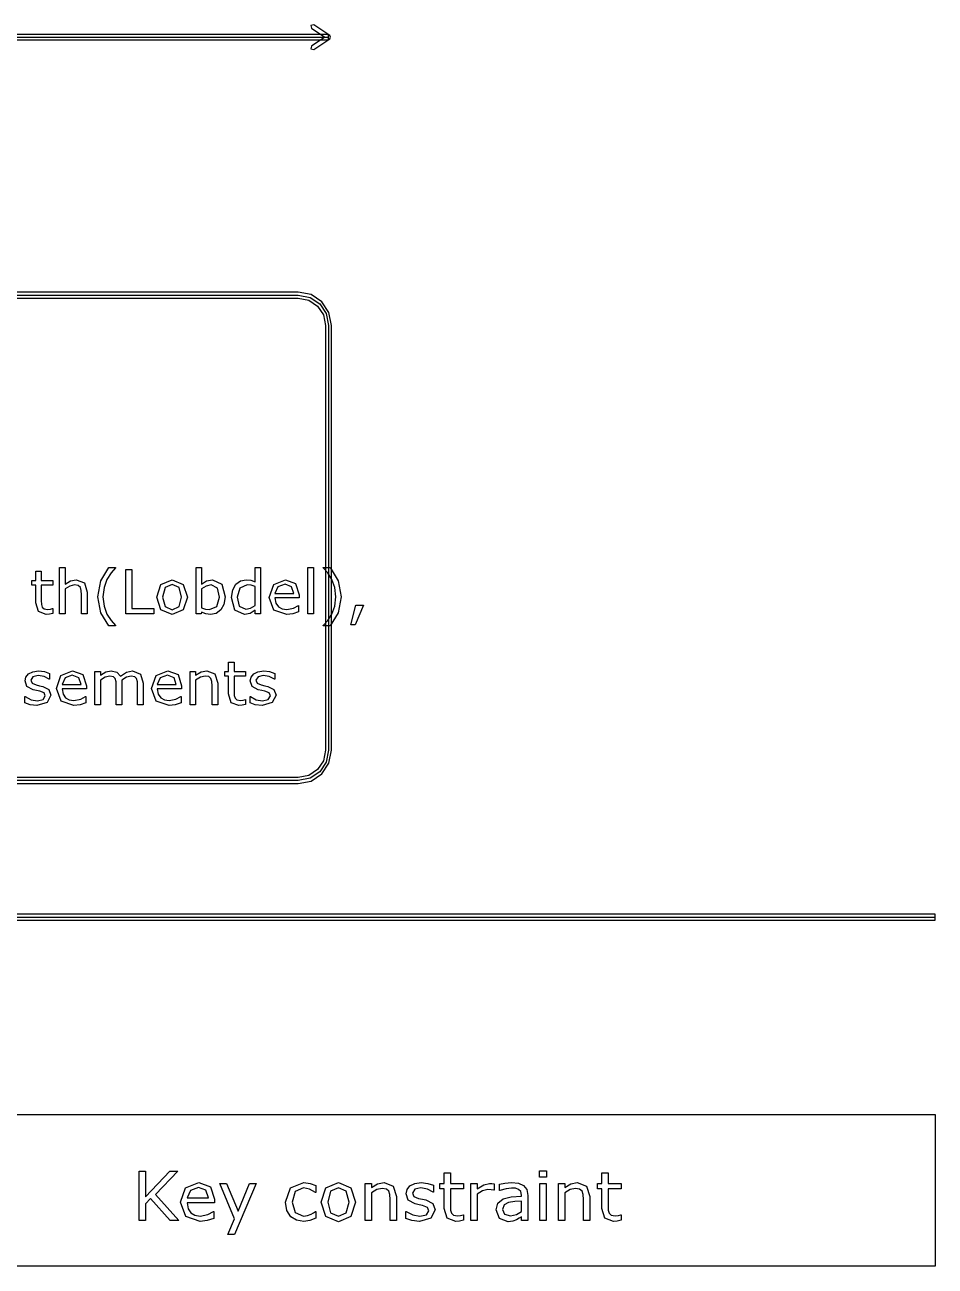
# Model space of a CAD drawing. Extents: x -1 to 182, y 89 to 480.
# Drawn here: x 143.39 to 175.15, y 140.76 to 184.05 of the extents above; entities that cross this region are included whole.
import ezdxf

# ---------------------------------------------------------------- set-up
doc = ezdxf.new("R2010")
doc.units = 0

msp = doc.modelspace()

# ---------------------------------------------------------------- linework, layer by layer
at = {"layer": 'Layer 1', "color": 7}
for points in [[(153.470025, 184.049928), (153.373907, 184.030349), (153.393037, 183.934226), (153.86174, 183.621595), (153.393037, 183.308964), (153.373907, 183.212841), (153.470025, 183.193261), (154.026062, 183.563757), (154.057118, 183.621635), (154.026062, 183.679512), (153.470025, 184.049928)], [(94.720714, 183.71404), (94.720714, 183.529044), (153.987306, 183.529044), (153.987306, 183.71404), (94.720714, 183.71404)], [(94.720714, 183.621542), (153.987306, 183.621542)], [(95.779046, 174.731659), (95.325814, 174.640181), (94.955743, 174.390694), (94.706256, 174.020622), (94.614778, 173.567388), (94.614778, 158.75074), (94.706256, 158.297506), (94.955743, 157.927434), (95.325814, 157.677947), (95.779046, 157.586469), (152.928974, 157.586469), (153.382206, 157.677947), (153.752277, 157.927434), (154.001764, 158.297506), (154.093242, 158.75074), (154.093242, 173.567388), (154.001764, 174.020622), (153.752277, 174.390694), (153.382206, 174.640181), (152.928974, 174.731659), (95.779046, 174.731659)], [(95.779046, 174.62572), (152.928974, 174.62572), (153.34169, 174.542806), (153.678008, 174.316422), (153.904392, 173.980104), (153.987306, 173.567388), (153.987306, 158.75074), (153.904392, 158.338024), (153.678008, 158.001706), (153.34169, 157.775322), (152.928974, 157.692408), (95.779046, 157.692408), (95.36633, 157.775322), (95.030012, 158.001706), (94.803628, 158.338024), (94.720714, 158.75074), (94.720714, 173.567388), (94.803628, 173.980104), (95.030012, 174.316422), (95.36633, 174.542806), (95.779046, 174.62572), (95.779046, 174.62572)], [(95.779046, 174.519781), (152.928974, 174.519781), (153.301175, 174.445432), (153.60374, 174.242151), (153.807021, 173.939586), (153.88137, 173.567388), (153.88137, 158.75074), (153.807021, 158.378542), (153.60374, 158.075977), (153.301175, 157.872696), (152.928974, 157.798347), (95.779046, 157.798347), (95.406845, 157.872696), (95.10428, 158.075977), (94.900999, 158.378542), (94.82665, 158.75074), (94.82665, 173.567388), (94.900999, 173.939586), (95.10428, 174.242151), (95.406845, 174.445432), (95.779046, 174.519781), (95.779046, 174.519781)], [(144.364129, 163.5235), (144.244238, 163.499687), (144.129518, 163.490427), (143.860799, 163.585492), (143.768817, 163.890397), (143.768817, 164.504309), (143.637557, 164.504309), (143.637557, 164.66761), (143.768817, 164.66761), (143.768817, 164.99937), (143.963119, 164.99937), (143.963119, 164.66761), (144.364129, 164.66761), (144.364129, 164.504309), (143.963119, 164.504309), (143.963119, 163.978239), (143.967246, 163.835602), (143.996184, 163.740537), (144.058197, 163.679551), (144.180151, 163.66103), (144.279369, 163.674524), (144.353783, 163.698336), (144.364129, 163.698336), (144.364129, 163.5235)], [(145.564052, 163.513181), (145.36975, 163.513181), (145.36975, 164.170511), (145.360437, 164.319339), (145.32633, 164.428876), (145.251916, 164.492958), (145.125826, 164.514654), (144.95943, 164.475364), (144.793031, 164.375113), (144.793031, 163.513234), (144.598726, 163.513234), (144.598726, 165.121396), (144.793047, 165.121396), (144.793047, 164.539525), (144.981149, 164.657344), (145.180619, 164.69973), (145.465873, 164.587071), (145.564057, 164.262533), (145.564052, 163.513181)], [(146.556238, 163.087361), (146.319561, 163.087361), (146.035341, 163.545222), (145.934056, 164.104365), (146.035341, 164.663509), (146.319561, 165.121343), (146.556238, 165.121343), (146.556238, 165.111024), (146.396041, 164.936347), (146.255482, 164.7069), (146.154197, 164.426813), (146.115956, 164.104365), (146.153162, 163.78086), (146.255482, 163.501804), (146.397076, 163.272358), (146.556238, 163.097706), (146.556238, 163.087361)], [(147.888461, 163.513234), (146.914878, 163.513234), (146.914878, 165.052155), (147.119517, 165.052155), (147.119517, 163.695135), (147.888461, 163.695135), (147.888461, 163.513234)], [(150.378227, 164.099206), (150.336886, 163.838777), (150.227333, 163.644467), (150.066104, 163.521463), (149.872834, 163.481167), (149.701268, 163.504979), (149.556575, 163.566997), (149.544166, 163.51326), (149.362266, 163.51326), (149.362266, 165.121422), (149.55657, 165.121422), (149.55657, 164.546775), (149.730203, 164.656338), (149.936908, 164.699756), (150.259369, 164.542647), (150.378222, 164.099259), (150.378227, 164.099206)], [(151.617428, 163.51334), (151.423124, 163.51334), (151.423124, 163.634254), (151.248459, 163.521595), (151.051054, 163.481299), (150.722394, 163.640472), (150.601469, 164.08177), (150.64281, 164.343257), (150.756499, 164.538599), (150.919797, 164.658482), (151.114099, 164.699836), (151.27533, 164.680257), (151.423124, 164.621334), (151.423124, 165.121555), (151.617428, 165.121555), (151.617428, 163.51334)], [(153.457105, 163.51334), (153.262804, 163.51334), (153.262804, 165.121502), (153.457105, 165.121502), (153.457105, 163.51334)], [(154.424487, 164.104524), (154.323202, 163.545381), (154.038982, 163.08752), (153.802304, 163.08752), (153.802304, 163.097839), (153.961467, 163.27249), (154.103061, 163.501936), (154.204346, 163.780992), (154.242586, 164.104498), (154.204346, 164.426945), (154.103061, 164.707032), (153.961467, 164.936479), (153.802304, 165.111157), (153.802304, 165.121475), (154.038982, 165.121475), (154.323202, 164.663641), (154.424487, 164.104498), (154.424487, 164.104524)], [(149.061514, 164.089946), (148.916822, 163.644494), (148.529247, 163.481193), (148.139609, 163.644494), (147.995948, 164.089946), (148.139609, 164.535398), (148.529247, 164.69973), (148.916822, 164.535398), (149.061514, 164.089946), (149.061514, 164.089946)], [(148.86101, 164.089946), (148.773161, 164.422738), (148.529247, 164.532302), (148.28327, 164.422738), (148.196452, 164.089946), (148.284301, 163.760249), (148.529247, 163.648621), (148.772126, 163.759217), (148.86101, 164.089946), (148.86101, 164.089946)], [(150.177724, 164.094179), (150.109511, 164.407339), (149.88937, 164.514839), (149.717804, 164.477613), (149.556575, 164.38358), (149.556575, 163.722122), (149.698167, 163.670423), (149.833559, 163.655871), (150.085741, 163.761281), (150.177724, 164.094073), (150.177724, 164.094179)], [(151.423124, 163.797555), (151.423124, 164.460044), (151.282564, 164.508622), (151.147172, 164.522115), (150.892926, 164.408424), (150.801975, 164.085977), (150.872254, 163.772816), (151.097562, 163.666348), (151.264996, 163.702517), (151.423124, 163.797608), (151.423124, 163.797555)], [(152.96618, 164.070419), (152.115588, 164.070419), (152.147626, 163.884365), (152.235478, 163.755195), (152.3626, 163.680768), (152.525898, 163.655897), (152.762575, 163.702384), (152.933107, 163.795412), (152.943452, 163.795412), (152.943452, 163.583534), (152.742946, 163.514292), (152.527972, 163.486379), (152.079422, 163.641424), (151.918193, 164.083754), (152.072188, 164.53336), (152.479397, 164.699756), (152.839066, 164.563311), (152.966188, 164.17575), (152.96618, 164.070419)], [(152.777045, 164.219247), (152.69953, 164.455917), (152.469055, 164.539631), (152.219974, 164.447635), (152.115588, 164.219247), (152.777045, 164.219247)], [(155.205835, 163.8079), (154.914381, 163.130938), (154.763484, 163.130938), (154.943318, 163.8079), (155.205835, 163.8079)], [(144.29694, 160.670925), (144.165683, 160.411501), (143.809115, 160.310219), (143.57347, 160.340196), (143.39467, 160.407374), (143.39467, 160.625443), (143.405015, 160.625443), (143.609652, 160.514874), (143.82566, 160.474551), (144.026164, 160.515905), (144.098511, 160.646133), (144.059236, 160.749479), (143.908342, 160.809407), (143.799821, 160.831103), (143.678898, 160.857958), (143.462893, 160.975804), (143.399845, 161.168023), (143.428785, 161.302378), (143.518701, 161.415038), (143.665463, 161.491529), (143.865966, 161.520448), (144.074741, 161.494519), (144.251472, 161.433532), (144.251472, 161.225808), (144.241127, 161.225808), (144.06026, 161.317777), (143.851488, 161.356036), (143.671654, 161.314682), (143.598272, 161.193767), (143.642714, 161.086267), (143.783274, 161.027371), (143.903164, 161.0025), (144.014784, 160.979746), (144.223558, 160.873278), (144.296938, 160.670713), (144.29694, 160.670925)], [(145.541306, 160.895212), (144.690714, 160.895212), (144.722752, 160.709157), (144.810604, 160.579987), (144.937726, 160.50556), (145.101024, 160.480689), (145.337701, 160.527177), (145.508233, 160.620204), (145.518578, 160.620204), (145.518578, 160.408326), (145.318072, 160.339085), (145.103098, 160.311171), (144.654548, 160.466217), (144.493319, 160.908547), (144.647314, 161.358153), (145.054524, 161.524549), (145.414192, 161.388103), (145.541314, 161.000542), (145.541306, 160.895212)], [(147.520511, 160.338132), (147.326209, 160.338132), (147.326209, 160.995462), (147.318986, 161.139104), (147.291083, 161.2497), (147.222869, 161.316878), (147.094712, 161.339632), (146.931414, 161.298277), (146.768117, 161.194931), (146.773276, 161.139104), (146.775393, 161.077112), (146.775393, 160.338238), (146.581088, 160.338238), (146.581088, 160.995568), (146.573865, 161.140242), (146.545959, 161.250838), (146.477747, 161.316983), (146.349589, 161.339738), (146.189391, 161.300447), (146.030229, 161.200196), (146.030229, 160.338238), (145.835927, 160.338238), (145.835927, 161.492693), (146.030229, 161.492693), (146.030229, 161.364529), (146.211095, 161.482348), (146.404365, 161.524734), (146.603837, 161.475125), (146.726826, 161.337647), (146.941799, 161.480284), (147.149539, 161.524734), (147.429624, 161.408979), (147.520575, 161.087537), (147.520511, 160.338132)], [(148.860997, 160.895212), (148.010405, 160.895212), (148.042443, 160.709157), (148.130293, 160.579987), (148.257417, 160.50556), (148.420715, 160.480689), (148.657393, 160.527177), (148.827924, 160.620204), (148.838269, 160.620204), (148.838269, 160.408326), (148.637766, 160.339085), (148.422792, 160.311171), (147.974242, 160.466217), (147.81301, 160.908547), (147.967006, 161.358153), (148.374217, 161.524549), (148.733884, 161.388103), (148.861008, 161.000542), (148.860997, 160.895212)], [(150.120867, 160.338132), (149.926563, 160.338132), (149.926563, 160.995462), (149.917276, 161.14429), (149.883169, 161.253827), (149.808755, 161.317909), (149.682665, 161.339605), (149.516266, 161.300315), (149.34987, 161.200064), (149.34987, 160.338238), (149.155565, 160.338238), (149.155565, 161.492693), (149.34987, 161.492693), (149.34987, 161.364529), (149.53797, 161.482348), (149.737442, 161.524734), (150.022694, 161.412075), (150.120881, 161.087537), (150.120867, 160.338132)], [(151.094451, 160.348451), (150.97456, 160.324638), (150.85984, 160.315378), (150.591121, 160.410443), (150.499139, 160.715348), (150.499139, 161.32926), (150.367879, 161.32926), (150.367879, 161.492561), (150.499139, 161.492561), (150.499139, 161.824321), (150.693441, 161.824321), (150.693441, 161.492561), (151.094451, 161.492561), (151.094451, 161.32926), (150.693441, 161.32926), (150.693441, 160.80319), (150.697568, 160.660553), (150.726506, 160.565488), (150.788519, 160.504502), (150.910473, 160.485981), (151.009692, 160.499475), (151.084106, 160.523287), (151.094451, 160.523287), (151.094451, 160.348451)], [(152.153815, 160.670898), (152.022558, 160.411475), (151.66599, 160.310192), (151.430347, 160.340169), (151.251547, 160.407347), (151.251547, 160.625416), (151.261892, 160.625416), (151.466531, 160.514847), (151.682537, 160.474525), (151.88304, 160.515879), (151.955388, 160.646107), (151.916113, 160.749453), (151.765219, 160.809381), (151.6567, 160.831077), (151.535775, 160.857932), (151.31977, 160.975777), (151.256725, 161.167997), (151.285662, 161.302352), (151.375581, 161.415011), (151.52234, 161.491502), (151.722846, 161.520421), (151.931618, 161.494492), (152.108351, 161.433506), (152.108351, 161.225782), (152.098006, 161.225782), (151.91714, 161.317751), (151.708368, 161.356009), (151.528534, 161.314655), (151.455154, 161.193741), (151.499596, 161.086241), (151.640156, 161.027344), (151.760044, 161.002474), (151.871666, 160.979719), (152.080438, 160.873251), (152.153817, 160.670687), (152.153815, 160.670898)], [(145.352171, 161.04404), (145.274657, 161.280709), (145.044181, 161.364423), (144.7951, 161.272428), (144.690714, 161.04404), (145.352171, 161.04404)], [(148.671863, 161.04404), (148.594348, 161.280709), (148.36387, 161.364423), (148.114791, 161.272428), (148.010405, 161.04404), (148.671863, 161.04404)], [(4.762494, 153.035853), (4.762494, 152.823975), (175.153946, 152.823975), (175.153946, 153.035853), (4.762494, 153.035853)], [(4.762494, 152.929914), (175.153946, 152.929914)], [(4.762494, 146.050756), (175.153946, 146.050756), (175.153946, 140.759096), (4.762494, 140.759096), (4.762494, 146.050756)], [(148.758918, 142.346594), (148.460098, 142.346594), (147.775257, 143.117483), (147.603175, 142.933757), (147.603175, 142.346594), (147.372956, 142.346594), (147.372956, 144.077893), (147.603175, 144.077893), (147.603175, 143.174448), (148.443821, 144.077893), (148.722874, 144.077893), (147.949665, 143.263983), (148.758918, 142.346594)], [(158.690856, 142.358209), (158.555982, 142.331486), (158.426919, 142.320903), (158.124612, 142.427874), (158.02113, 142.770879), (158.02113, 143.461547), (157.873467, 143.461547), (157.873467, 143.645247), (158.02113, 143.645247), (158.02113, 144.018468), (158.239721, 144.018468), (158.239721, 143.645247), (158.690856, 143.645247), (158.690856, 143.461547), (158.239721, 143.461547), (158.239721, 142.869701), (158.244378, 142.709258), (158.276935, 142.602287), (158.346697, 142.533681), (158.483899, 142.512779), (158.595519, 142.52786), (158.679236, 142.554609), (158.690851, 142.554609), (158.690856, 142.358209)], [(161.594165, 143.862787), (161.347669, 143.862787), (161.347669, 144.089508), (161.594165, 144.089508), (161.594165, 143.862787)], [(164.194013, 142.358236), (164.059137, 142.331513), (163.930076, 142.320929), (163.627769, 142.4279), (163.524288, 142.770906), (163.524288, 143.461573), (163.376621, 143.461573), (163.376621, 143.645273), (163.524288, 143.645273), (163.524288, 144.018494), (163.742878, 144.018494), (163.742878, 143.645273), (164.194013, 143.645273), (164.194013, 143.461573), (163.742878, 143.461573), (163.742878, 142.869728), (163.747535, 142.709284), (163.780089, 142.602313), (163.849854, 142.533707), (163.987054, 142.512805), (164.098676, 142.527886), (164.18239, 142.554636), (164.194005, 142.554636), (164.194013, 142.358236)], [(150.00535, 142.973312), (149.048433, 142.973312), (149.084477, 142.764), (149.18331, 142.618665), (149.326325, 142.534951), (149.510032, 142.507037), (149.776296, 142.559372), (149.968145, 142.664014), (149.97976, 142.664014), (149.97976, 142.425651), (149.754192, 142.347758), (149.512348, 142.316352), (149.00773, 142.490765), (148.826345, 142.988419), (148.999588, 143.494196), (149.457701, 143.681389), (149.862327, 143.527904), (150.00534, 143.091898), (150.00535, 142.973312)], [(149.792573, 143.14074), (149.705369, 143.40699), (149.446083, 143.501181), (149.165868, 143.397703), (149.048433, 143.14074), (149.792573, 143.14074)], [(151.459911, 143.645353), (150.70182, 141.867566), (150.468114, 141.867566), (150.709959, 142.40938), (150.192548, 143.645353), (150.429744, 143.645353), (150.828555, 142.682614), (151.230856, 143.645353), (151.459911, 143.645353)], [(153.543502, 142.42798), (153.335376, 142.346594), (153.12725, 142.317516), (152.869125, 142.358209), (152.667976, 142.483807), (152.536589, 142.69542), (152.490081, 142.99424), (152.664489, 143.494196), (153.12725, 143.675568), (153.34584, 143.644188), (153.543502, 143.567459), (153.543502, 143.32444), (153.531887, 143.32444), (153.324922, 143.44419), (153.117958, 143.486047), (152.823792, 143.360476), (152.716821, 142.99424), (152.821466, 142.632635), (153.117958, 142.507037), (153.252834, 142.5245), (153.376082, 142.569823), (153.465612, 142.620993), (153.531887, 142.668671), (153.543502, 142.668671), (153.543502, 142.42798)], [(154.930626, 142.995378), (154.767844, 142.494258), (154.331825, 142.310558), (153.893482, 142.494258), (153.731864, 142.995378), (153.893482, 143.496525), (154.331825, 143.681389), (154.767844, 143.496525), (154.930626, 142.995378), (154.930626, 142.995378)], [(154.705059, 142.995378), (154.606226, 143.369789), (154.331825, 143.493032), (154.0551, 143.369789), (153.957429, 142.995378), (154.056262, 142.624486), (154.331825, 142.498914), (154.605065, 142.623321), (154.705059, 142.995378), (154.705059, 142.995378)], [(156.354956, 142.346594), (156.136366, 142.346594), (156.136366, 143.086077), (156.125915, 143.253505), (156.087545, 143.376774), (156.003828, 143.448847), (155.861977, 143.473188), (155.674779, 143.429003), (155.487582, 143.316211), (155.487582, 142.346594), (155.268991, 142.346594), (155.268991, 143.645353), (155.487582, 143.645353), (155.487582, 143.501181), (155.699195, 143.633711), (155.923601, 143.681389), (156.244511, 143.554654), (156.354969, 143.189555), (156.354956, 142.346594)], [(157.703708, 142.720979), (157.556044, 142.429144), (157.154907, 142.315188), (156.889805, 142.348922), (156.688656, 142.424487), (156.688656, 142.669835), (156.700271, 142.669835), (156.93049, 142.545428), (157.173499, 142.500079), (157.399067, 142.546592), (157.480455, 142.693092), (157.436272, 142.80935), (157.266516, 142.876792), (157.144432, 142.901134), (157.008391, 142.931349), (156.765385, 143.063905), (156.694458, 143.280175), (156.727015, 143.431331), (156.828171, 143.558067), (156.993278, 143.644109), (157.218846, 143.676653), (157.453714, 143.647602), (157.65254, 143.578995), (157.65254, 143.345289), (157.640925, 143.345289), (157.43745, 143.448767), (157.202579, 143.491789), (157.000266, 143.445275), (156.917714, 143.309253), (156.967712, 143.188312), (157.12584, 143.12206), (157.260716, 143.094147), (157.38629, 143.068482), (157.621158, 142.948732), (157.70371, 142.72082), (157.703708, 142.720979)], [(159.765209, 143.40699), (159.753594, 143.40699), (159.658251, 143.423394), (159.550119, 143.429215), (159.354782, 143.383865), (159.173397, 143.268772), (159.173397, 142.346594), (158.954807, 142.346594), (158.954807, 143.645353), (159.173397, 143.645353), (159.173397, 143.453503), (159.402452, 143.601167), (159.60593, 143.645353), (159.688482, 143.641913), (159.765222, 143.63133), (159.765209, 143.40699)], [(160.938391, 142.346594), (160.720962, 142.346594), (160.720962, 142.484944), (160.641899, 142.429144), (160.546554, 142.373343), (160.42098, 142.329158), (160.254714, 142.310637), (159.957058, 142.426895), (159.834971, 142.723387), (159.897759, 142.961749), (160.079142, 143.105921), (160.364008, 143.176855), (160.720962, 143.204769), (160.720962, 143.238477), (160.69422, 143.36172), (160.619806, 143.438475), (160.508184, 143.474511), (160.372146, 143.483772), (160.1803, 143.460488), (159.961707, 143.395375), (159.950091, 143.395375), (159.950091, 143.617439), (160.134963, 143.655804), (160.373321, 143.676706), (160.611679, 143.653422), (160.788412, 143.576667), (160.900032, 143.438316), (160.938401, 143.227867), (160.938391, 142.346594)], [(161.580222, 142.346594), (161.361631, 142.346594), (161.361631, 143.645353), (161.580222, 143.645353), (161.580222, 142.346594)], [(163.098732, 142.346594), (162.880142, 142.346594), (162.880142, 143.086077), (162.869691, 143.253505), (162.831321, 143.376774), (162.747604, 143.448847), (162.605753, 143.473188), (162.418556, 143.429003), (162.231358, 143.316211), (162.231358, 142.346594), (162.012767, 142.346594), (162.012767, 143.645353), (162.231358, 143.645353), (162.231358, 143.501181), (162.442971, 143.633711), (162.667377, 143.681389), (162.988287, 143.554654), (163.098745, 143.189555), (163.098732, 142.346594)], [(160.720962, 142.666343), (160.720962, 143.027948), (160.48493, 143.010486), (160.270991, 142.976751), (160.118676, 142.893037), (160.060539, 142.738415), (160.127976, 142.569796), (160.333776, 142.513996), (160.544228, 142.558181), (160.720962, 142.666316), (160.720962, 142.666343)]]:
    msp.add_lwpolyline(points, dxfattribs=at)

doc.saveas('drawing.dxf')
